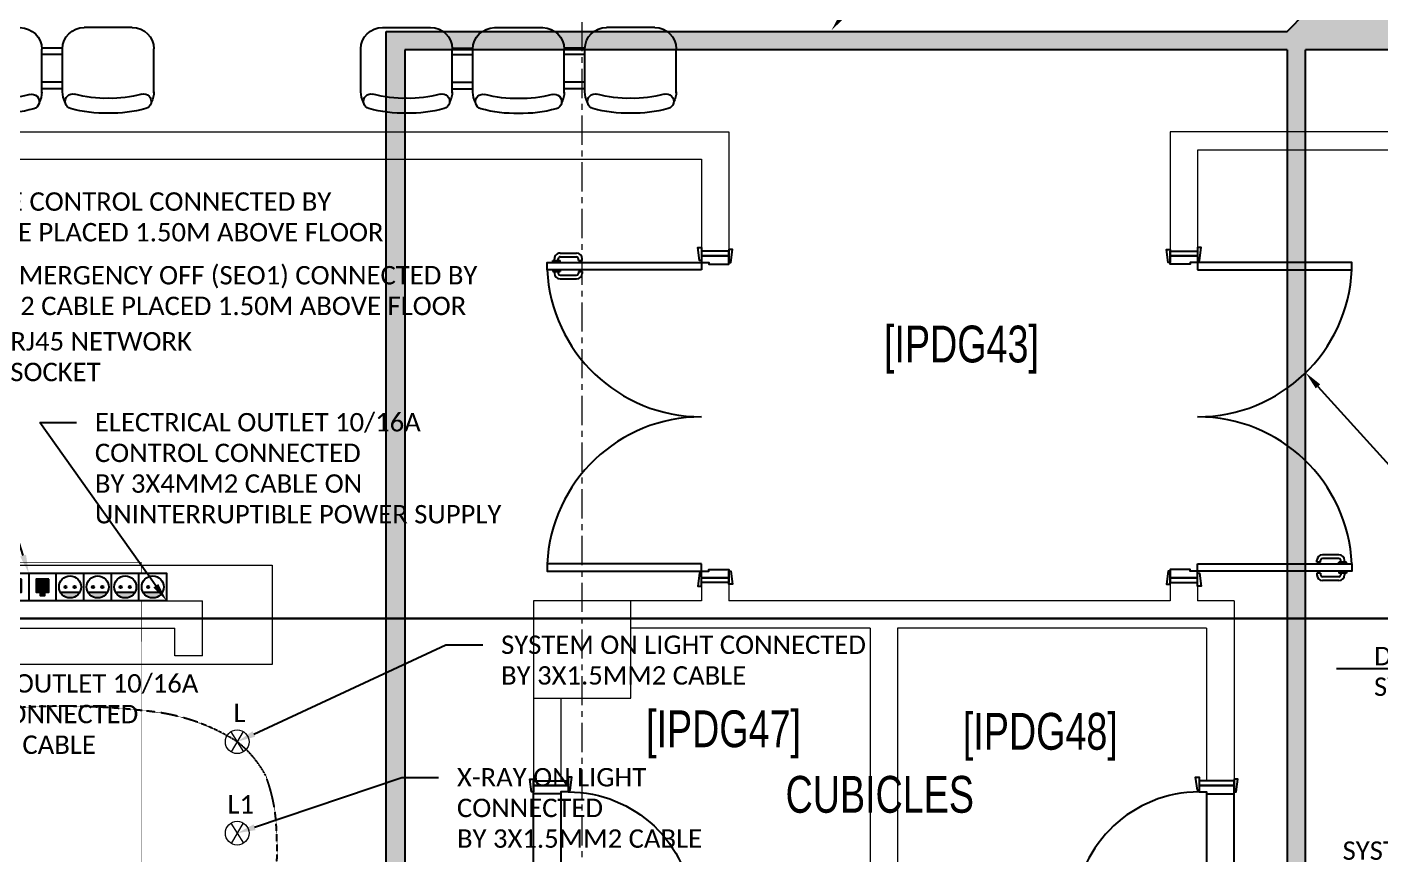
# Model space of a CAD drawing. Header units: millimetres. Extents: x 26027 to 581921, y 7230 to 233891.
# Drawn here: x 455631 to 462997, y 148428 to 152929 of the extents above; entities that cross this region are included whole.
import ezdxf
from ezdxf import colors
from ezdxf.entities.mleader import LeaderData, LeaderLine
from ezdxf.math import Vec2, Vec3

# ---------------------------------------------------------------- set-up
doc = ezdxf.new("R2010")
doc.units = ezdxf.units.MM
doc.header["$LTSCALE"] = 5
doc.set_wipeout_variables(frame=1)
doc.linetypes.add('CACHE', pattern=[0.375, 0.25, -0.125])
doc.linetypes.add('CENTER', pattern=[50.8, 31.75, -6.35, 6.35, -6.35])
for name, color, linetype, lineweight in [('72_EGR_BASE_TEXT', 7, 'Continuous', 5), ('E-LG', 245, 'Continuous', 30), ('Medical Equipment and Furniture', 163, 'Continuous', 0), ('Structure', 20, 'Continuous', 5), ('Walls', 32, 'Continuous', 5)]:
    doc.layers.add(name, color=color, linetype=linetype, lineweight=lineweight)
for name, color, linetype in [('axes', 9, 'Continuous'), ('GE-ARCHITECTURAL_ELEMENTS', 8, 'Continuous'), ('GE-ELEC_EQUIPMENT', 232, 'Continuous'), ('GE-EQUIPMENT_INSERTION', 140, 'Continuous'), ('GE-MM-SCATTER_LINES', 222, 'CACHE'), ('GE-SPECIFICATIONS', 7, 'Continuous')]:
    doc.layers.add(name, color=color, linetype=linetype)
for name, color, linetype, lineweight, true_color in [('E-POWR', 7, 'Continuous', 9, 0x4e7e3e), ('EXF', 7, 'Continuous', 0, 0x4e7e3e), ('Wooden Joinery', 7, 'Continuous', 5, 0xffdcd1)]:
    doc.layers.add(name, color=color, linetype=linetype, lineweight=lineweight, true_color=true_color)
doc.styles.get("Standard").update_dxf_attribs({"font": 'calibri.ttf'})
doc.styles.add('X3G_ENTITY_2587EA', font='swisscl.ttf', dxfattribs={"height": 200})
pattern_1 = [(0, (368880, 104830), (63.5, 63.5), [31.75, -95.25]), (90, (368895.875, 104814.125), (-63.5, 63.5), [31.75, -95.25])]

# ---------------------------------------------------------------- blocks, each defined once
blk = doc.blocks.new('3seater')
at = {"layer": 'GE-ARCHITECTURAL_ELEMENTS'}
for p, q in [((-958973.1, -382949.7, 0), (-958973.1, -383188.2, 0)), ((-958476.3, -382949.7, 0), (-958476.3, -383188.2, 0)), ((-958476.3, -382949.7, 0), (-958476.3, -383165.8, 0)), ((-958476.3, -382971.4, 0), (-958363.6, -382971.4, 0)), ((-958476.3, -383007.5, 0), (-958363.6, -383007.5, 0)), ((-958363.6, -382948.4, 0), (-958363.6, -383187, 0)), ((-957866.8, -382948.4, 0), (-957866.8, -383164.5, 0)), ((-957866.8, -382948.4, 0), (-957866.8, -383187, 0)), ((-957754.1, -382971.4, 0), (-957866.8, -382971.4, 0)), ((-957754.1, -383007.5, 0), (-957866.8, -383007.5, 0)), ((-957754.1, -382949.7, 0), (-957754.1, -383188.2, 0)), ((-957754.1, -382949.7, 0), (-957754.1, -383165.8, 0)), ((-957257.3, -382949.7, 0), (-957257.3, -383188.2, 0)), ((-958476.3, -383157.4, 0), (-958363.6, -383157.4, 0)), ((-957754.1, -383157.4, 0), (-957866.8, -383157.4, 0)), ((-958476.3, -383192.2, 0), (-958363.5, -383192.2, 0)), ((-957754.1, -383192.2, 0), (-957866.9, -383192.2, 0)), ((-958856, -383305.4, 0), (-958593.5, -383305.4, 0)), ((-958246.5, -383304.2, 0), (-957984, -383304.2, 0)), ((-957374.4, -383305.4, 0), (-957636.9, -383305.4, 0))]:
    blk.add_line(p, q, dxfattribs=at)
for centre, radius, start, end in [((-958918.6, -382903.3, 0), 40.5, 105.63896, 285.63897), ((-958744.2, -383526.3, 0), 687.4, 88.37526, 105.63897), ((-958705.2, -383526.3, 0), 687.4, 74.36103, 91.62474), ((-958530.8, -382903.3, 0), 40.5, 254.36103, 74.36104), ((-958309.1, -382902.1, 0), 40.5, 105.63896, 285.63897), ((-958134.7, -383525, 0), 687.4, 88.37526, 105.63897), ((-958095.7, -383525, 0), 687.4, 74.36103, 91.62474), ((-957921.3, -382902.1, 0), 40.5, 254.36103, 74.36104), ((-957699.6, -382903.3, 0), 40.5, 105.63896, 285.63897), ((-957525.2, -383526.3, 0), 687.4, 88.37526, 105.63897), ((-957486.2, -383526.3, 0), 687.4, 74.36103, 91.62474), ((-957311.8, -382903.3, 0), 40.5, 254.36103, 74.36104), ((-958856, -382954.9, 0), 117.2, 151.03012, 180), ((-958744.2, -383526.3, 0), 606.4, 88.15806, 105.63897), ((-958705.2, -383526.3, 0), 606.4, 74.36103, 91.84194), ((-958593.5, -382954.9, 0), 117.2, 0, 28.96988), ((-958246.5, -382953.6, 0), 117.2, 151.03012, 180), ((-958134.7, -383525, 0), 606.4, 88.15806, 105.63897), ((-958095.7, -383525, 0), 606.4, 74.36103, 91.84194), ((-957984, -382953.6, 0), 117.2, 0, 28.96988), ((-957636.9, -382954.9, 0), 117.2, 151.03012, 180), ((-957525.2, -383526.3, 0), 606.4, 88.15806, 105.63897), ((-957486.2, -383526.3, 0), 606.4, 74.36103, 91.84194), ((-957374.4, -382954.9, 0), 117.2, 0, 28.96988), ((-958856, -383188.2, 0), 117.2, 180, 270), ((-958593.5, -383188.2, 0), 117.2, 270, 0), ((-958246.5, -383187, 0), 117.2, 180, 270), ((-957984, -383187, 0), 117.2, 270, 0), ((-957636.9, -383188.2, 0), 117.2, 180, 270), ((-957374.4, -383188.2, 0), 117.2, 270, 0)]:
    blk.add_arc(centre, radius, start, end, dxfattribs=at)
blk = doc.blocks.new('A$C0C6031A3')
at = {"layer": 'GE-ARCHITECTURAL_ELEMENTS'}
for p, q in [((670, 1328.8), (670, 1288.8)), ((680, 1328.8), (670, 1328.8)), ((720, 1328.8), (730, 1328.8)), ((730, 1328.8), (730, 1288.8)), ((630, 1288.8), (630, 1198.8)), ((650, 1288.8), (650, 1198.8)), ((670, 1318.8), (660, 1318.8)), ((670, 1298.8), (660, 1298.8)), ((680, 1288.8), (670, 1288.8)), ((720, 1288.8), (730, 1288.8)), ((730, 1318.8), (740, 1318.8)), ((730, 1298.8), (740, 1298.8)), ((750, 1288.8), (750, 1198.8)), ((770, 1288.8), (770, 1198.8)), ((670, 1188.8), (660, 1188.8)), ((670, 1188.8), (670, 1168.8)), ((730, 1188.8), (740, 1188.8)), ((730, 1188.8), (730, 1168.8)), ((670, 1168.8), (660, 1168.8)), ((730, 1168.8), (740, 1168.8)), ((1350, 640), (690, 640)), ((690, 490), (1350, 490))]:
    blk.add_line(p, q, dxfattribs=at)
for points in [[(720, 680), (720, 1358.8), (680, 1358.8), (680, 680)], [(670, 680), (670, 690), (600, 700), (600, 680)], [(1370, 680), (1370, 690), (1440, 700), (1440, 680)], [(680, 490), (680, 480), (610, 470), (610, 490)], [(1360, 490), (1360, 480), (1430, 470), (1430, 490)]]:
    blk.add_lwpolyline(points, close=True, dxfattribs=at)
for points in [[(645, 680), (645, 490), (620, 490), (620, 680), (645, 680)], [(645, 680), (680, 680), (680, 640), (690, 640), (690, 490), (645, 490), (645, 680)], [(1395, 680), (1360, 680), (1360, 640), (1350, 640), (1350, 490), (1395, 490), (1395, 680)], [(1395, 680), (1395, 490), (1420, 490), (1420, 680), (1395, 680)]]:
    blk.add_lwpolyline(points, dxfattribs=at)
for centre, radius, start, end in [((680, 680), 680, 0, 86.62771), ((660, 1288.8), 30, 90, 180), ((660, 1288.8), 10, 90, 180), ((740, 1288.8), 30, 0, 90), ((740, 1288.8), 10, 0, 90), ((660, 1198.8), 30, 180, 270), ((660, 1198.8), 10, 180, 270), ((740, 1198.8), 10, 270, 0), ((740, 1198.8), 30, 270, 0)]:
    blk.add_arc(centre, radius, start, end, dxfattribs=at)
blk = doc.blocks.new('A$C009F45C9')
at = {"layer": 'GE-ARCHITECTURAL_ELEMENTS'}
for p, q in [((724, -1690), (724, -1680)), ((744, -1690), (724, -1690)), ((744, -1690), (744, -1680)), ((844, -1650), (754, -1650)), ((844, -1670), (754, -1670)), ((884, -1690), (844, -1690)), ((844, -1700), (844, -1690)), ((854, -1690), (854, -1680)), ((874, -1690), (874, -1680)), ((884, -1700), (884, -1690)), ((724, -1750), (724, -1760)), ((744, -1750), (724, -1750)), ((744, -1750), (744, -1760)), ((844, -1740), (844, -1750)), ((884, -1750), (844, -1750)), ((854, -1750), (854, -1760)), ((874, -1750), (874, -1760)), ((884, -1740), (884, -1750)), ((844, -1770), (754, -1770)), ((844, -1790), (754, -1790))]:
    blk.add_line(p, q, dxfattribs=at)
for points in [[(-75, -60), (-85, -60), (-95, 10), (-75, 10)], [(75, -50), (85, -50), (95, 20), (75, 20)], [(75, -100), (914, -100), (914, -60), (75, -60)], [(-75, -1740), (-85, -1740), (-95, -1810), (-75, -1810)], [(75, -1700), (914, -1700), (914, -1740), (75, -1740)], [(75, -1700), (914, -1700), (914, -1740), (75, -1740)], [(75, -1750), (85, -1750), (95, -1820), (75, -1820)]]:
    blk.add_lwpolyline(points, close=True, dxfattribs=at)
for points in [[(75, -25), (-75, -25), (-75, 0), (75, 0), (75, -25)], [(75, -25), (75, -60), (35, -60), (35, -70), (-75, -70), (-75, -25), (75, -25)], [(75, -1775), (75, -1740), (35, -1740), (35, -1730), (-75, -1730), (-75, -1775), (75, -1775)], [(75, -1775), (-75, -1775), (-75, -1800), (75, -1800), (75, -1775)]]:
    blk.add_lwpolyline(points, dxfattribs=at)
for centre, radius, start, end in [((75, -60), 840, 270, 357.2706), ((75, -1740), 840, 2.7294, 90), ((754, -1680), 30, 90, 180), ((754, -1680), 10, 90, 180), ((844, -1680), 30, 0, 90), ((844, -1680), 10, 0, 90), ((754, -1760), 30, 180, 270), ((754, -1760), 10, 180, 270), ((844, -1760), 10, 270, 0), ((844, -1760), 30, 270, 0)]:
    blk.add_arc(centre, radius, start, end, dxfattribs=at)
blk = doc.blocks.new('GE-EUR02460')
at = {"layer": 'GE-MM-SCATTER_LINES'}
blk.add_lwpolyline([(-1940.1, -3915, -0.052925), (-2769.7, -3750, -0.10881), (-3173.6, -3515.9, -0.104284), (-3294.3, -3308.8, -0.08099), (-3302.9, -3019.9, -0.080983), (-3120.1, -2375.1, -0.056435), (-2657.8, -1614.2, -0.03216), (-1967.8, -837.7, -0.045456), (-931.8, 0, -0.017391), (-1419.6, 803.5, -0.062199), (-1906.1, 1991.6, -0.077787), (-1968.8, 2530.9, -0.097279), (-1877, 2809.7, -0.066731), (-1477.7, 3276.4, -0.05671), (-876.5, 3692.3, -0.056657), (-300.6, 3915.3, -0.064166)], format="xyb", dxfattribs=at)
blk = doc.blocks.new('GE-RJ45_1_50')
blk.add_wipeout([(0, 150), (150, 150), (150, 0), (0, 0)]).dxf.layer = 'GE-ELEC_EQUIPMENT'
at = {"layer": 'GE-ELEC_EQUIPMENT'}
h = blk.add_hatch(color=256, dxfattribs=at)
h.dxf.hatch_style = 1
h.paths.add_polyline_path([(110, 102.7), (85, 102.7), (85, 122.7), (65, 122.7), (65, 102.7), (40, 102.7), (40, 32.7), (110, 32.7)])
for points in [[(150, 0), (0, 0), (0, 150), (150, 150), (150, 0)], [(40, 32.7), (110, 32.7), (110, 102.7), (85, 102.7)], [(65, 102.7), (40, 102.7), (40, 32.7)], [(65, 102.7), (65, 122.7), (85, 122.7), (85, 102.7)]]:
    blk.add_lwpolyline(points, dxfattribs=at)
blk = doc.blocks.new('GE-PLUG_RESCUE_CURRENT_1_50')
blk.add_wipeout([(0, 150), (150, 150), (150, 0), (0, 0)]).dxf.layer = 'GE-ELEC_EQUIPMENT'
at = {"layer": 'GE-ELEC_EQUIPMENT'}
h = blk.add_hatch(color=256, dxfattribs=at)
h.dxf.hatch_style = 1
h.paths.add_polyline_path([(56, 75, 1), (44, 75, 1)])
h.paths.add_polyline_path([(106, 75, 1), (94, 75, 1)])
h = blk.add_hatch(color=256, dxfattribs=at)
h.dxf.hatch_style = 1
h.paths.add_polyline_path([(127, 45), (23, 45, 0.57735)])
blk.add_line((127, 45), (23, 45), dxfattribs=at)
blk.add_lwpolyline([(150, 0), (0, 0), (0, 150), (150, 150), (150, 0)], dxfattribs=at)
for centre, radius in [((75, 75), 60), ((50, 75), 6), ((100, 75), 6)]:
    blk.add_circle(centre, radius, dxfattribs=at)
blk = doc.blocks.new('System ON Light')
at = {"layer": 'EXF', "color": 41, "true_color": 0xf4ee51}
for p, q in [((-35, 54.1), (35, -54.1)), ((32.5, 55.7), (-32.5, -55.7))]:
    blk.add_line(p, q, dxfattribs=at)
blk.add_circle((0, 0), 64.4, dxfattribs=at)
at = {"layer": 'GE-SPECIFICATIONS', "insert": (-20.2, 206.6, -2.4), "char_height": 100, "attachment_point": 1}
blk.add_mtext_dynamic_manual_height_columns('L', width=234.027, gutter_width=500, heights=[0], dxfattribs=at)
blk = doc.blocks.new('X-Ray ON Light')
at = {"layer": 'EXF', "color": 41, "true_color": 0xf4ee51}
for p, q in [((-35, 54.1), (35, -54.1)), ((32.5, 55.7), (-32.5, -55.7))]:
    blk.add_line(p, q, dxfattribs=at)
blk.add_circle((0, 0), 64.4, dxfattribs=at)
at = {"layer": 'GE-SPECIFICATIONS', "insert": (-52.7, 206.6, -2.4), "char_height": 100, "attachment_point": 1}
blk.add_mtext_dynamic_manual_height_columns('L1', width=234.027, gutter_width=500, heights=[0], dxfattribs=at)

msp = doc.modelspace()

# ---------------------------------------------------------------- hatches: boundary and pattern name
h = msp.add_hatch()
h.set_pattern_fill('CROSS', color=85, scale=10)
h.set_pattern_definition(pattern_1)
h.paths.add_polyline_path([(462487.4, 152806.1), (462487.4, 143877.1), (459704.7, 143877.1), (459704.7, 143777.1), (462587.4, 143777.1), (462587.4, 152806.1)])
at = {"layer": 'EXF'}
h = msp.add_hatch(dxfattribs=at)
h.set_pattern_fill('CROSS', color=256, scale=10)
edge = h.paths.add_edge_path()
edge.add_line((464555.9, 152806.1), (469284.4, 152806.1))
edge.add_line((469284.4, 152806.1), (471903.7, 152806.1))
edge.add_line((471903.7, 152806.1), (471903.7, 142653.2))
edge.add_line((471903.7, 142653.2), (478231.4, 142645.9))
edge.add_line((478231.4, 142645.9), (478231.4, 142845.2))
edge.add_line((478231.4, 142845.2), (472503.7, 142845.2))
edge.add_line((472503.7, 142845.2), (472503.7, 157840))
edge.add_line((472503.7, 157840), (472504, 159009.2))
edge.add_line((472504, 159009.2), (479768.6, 159009.2))
edge.add_line((479768.6, 159009.2), (479768.6, 159109.2))
edge.add_line((479768.6, 159109.2), (472503.7, 159109.2))
edge.add_line((472503.7, 159109.2), (472503.7, 169315.6))
edge.add_line((472503.7, 169315.6), (478921.1, 169315.6))
edge.add_line((478921.1, 169315.6), (484286.4, 169315.6))
edge.add_line((484286.4, 169315.6), (484286.4, 166351.2))
edge.add_line((484286.4, 166351.2), (484486.4, 166351.2))
edge.add_line((484486.4, 166351.2), (484486.4, 169515.6))
edge.add_line((484486.4, 169515.6), (479083.8, 169515.6))
edge.add_line((479083.8, 169515.6), (479083.8, 190946.9))
edge.add_line((479083.8, 190946.9), (479083.8, 191341.6))
edge.add_line((479083.8, 191341.6), (478883.8, 191341.6))
edge.add_line((478883.8, 191341.6), (478883.8, 195124.3))
edge.add_line((478883.8, 195124.3), (477262.4, 195124.3))
edge.add_line((477262.4, 195124.3), (477262.4, 205421.2))
edge.add_line((477262.4, 205421.2), (474368, 205421.2))
edge.add_line((474368, 205421.2), (469356.9, 205421.2))
edge.add_line((469356.9, 205421.2), (469256.9, 205421.2))
edge.add_line((469256.9, 205421.2), (469256.9, 204391.3))
edge.add_line((469256.9, 204391.3), (469856.9, 204391.3))
edge.add_line((469856.9, 204391.3), (469856.9, 204821.2))
edge.add_line((469856.9, 204821.2), (471179.3, 204821.2))
edge.add_line((471179.3, 204821.2), (471179.3, 204391.3))
edge.add_line((471179.3, 204391.3), (471779.3, 204391.3))
edge.add_line((471779.3, 204391.3), (471779.3, 204821.2))
edge.add_line((471779.3, 204821.2), (476662.4, 204821.2))
edge.add_line((476662.4, 204821.2), (476662.4, 194457.6))
edge.add_line((476662.4, 194457.6), (478283.8, 194457.6))
edge.add_line((478283.8, 194457.6), (478283.8, 169915.6))
edge.add_line((478283.8, 169915.6), (471903.7, 169915.6))
edge.add_line((471903.7, 169915.6), (471903.7, 159212))
edge.add_line((471903.7, 159212), (470513.7, 159212))
edge.add_line((470513.7, 159212), (470513.7, 159112))
edge.add_line((470513.7, 159112), (471903.7, 159112))
edge.add_line((471903.7, 159112), (471903.7, 153006.1))
edge.add_line((471903.7, 153006.1), (462587.4, 153006.1))

# ---------------------------------------------------------------- linework, layer by layer
at = {"color": 85}
for p, q in [((462487.4, 152906.1, 2.4), (462587.4, 153006.1, 2.4)), ((457585.6, 152906.1, 2.4), (462487.4, 152906.1, 2.4)), ((462487.4, 152806.1, 2.4), (457685.6, 152806.1, 2.4)), ((464555.9, 152806.1, 2.4), (462587.4, 152806.1, 2.4))]:
    msp.add_line(p, q, dxfattribs=at)
msp.add_polyline3d([(462487.4, 152806.1, 2.4), (462487.4, 143877.1, 0), (459704.7, 143877.1, 0), (459704.7, 143777.1, 0), (462587.4, 143777.1, 0), (462587.4, 152806.1, 2.4)], dxfattribs=at)
at = {"layer": 'axes', "linetype": 'CENTER', "lineweight": 0}
msp.add_line((458650.8, 120285.6, 2.4), (458650.8, 160790.3, 2.4), dxfattribs=at)
at = {"layer": 'E-LG', "color": 1, "elevation": 2.4}
msp.add_lwpolyline([(453036.6, 149832.4), (453070, 149708.3), (454860, 149708.3), (454960.6, 149832.4), (455080, 149713), (466859.9, 149713), (467317.2, 150210.2), (467373.4, 150143.8), (467674.3, 150143.8), (468105.7, 150485.4), (468790.5, 150151.2), (469946.9, 150151.2), (469985, 150210.3), (470027, 150152.7), (471049.4, 150152.7), (471124.9, 150485.7)], dxfattribs=at)
at = {"layer": 'Medical Equipment and Furniture', "color": 1, "elevation": 0}
msp.add_lwpolyline([(451385.1, 150003.9), (456965, 150003.9), (456965, 149464), (451385.1, 149464)], close=True, dxfattribs=at)
at = {"layer": 'Structure', "elevation": 2.4}
msp.add_lwpolyline([(458385.8, 149280.3), (458915.8, 149280.3), (458915.8, 149810.3), (458385.8, 149810.3)], close=True, dxfattribs=at)
at = {"layer": 'Walls'}
for p, q in [((451413.1, 152360.3, 2.4), (459449.8, 152360.3, 2.4)), ((459449.8, 152360.3, 2.4), (459449.8, 151710.1, 2.4)), ((451413.1, 152210.3, 2.4), (459299.8, 152210.3, 2.4)), ((459299.8, 152210.3, 2.4), (459299.8, 151710.1, 2.4)), ((459449.8, 151710.1, 2.4), (459299.8, 151710.1, 2.4)), ((461999.8, 151710.1, 2.4), (461849.8, 151710.1, 2.4)), ((459449.8, 149910.1, 2.4), (459299.8, 149910.1, 2.4)), ((461999.8, 149910.1, 2.4), (461849.8, 149910.1, 2.4)), ((454817, 149810.3, 2.4), (456585.8, 149810.3, 2.4)), ((456585.8, 149510.3, 2.4), (456585.8, 149810.3, 2.4)), ((459299.8, 149810.2, 2.4), (458915.8, 149810.3, 2.4)), ((461849.8, 149810.1, 2.4), (459449.8, 149810.2, 2.4)), ((462198.5, 149810.1, 2.4), (461999.8, 149810.1, 2.4)), ((454817, 149660.3, 2.4), (456435.8, 149660.3, 2.4)), ((456435.8, 149510.3, 2.4), (456435.8, 149660.3, 2.4)), ((460217.2, 149660.1, 2.4), (458914, 149660.1, 2.4)), ((462048.5, 149660.1, 2.4), (460367.2, 149660.1, 2.4)), ((456585.8, 149510.3, 2.4), (456435.8, 149510.3, 2.4)), ((458535.8, 148830.5, 2.4), (458385.8, 148830.5, 2.4)), ((462198.5, 148830.5, 2.4), (462048.5, 148830.5, 2.4))]:
    msp.add_line(p, q, dxfattribs=at)
at = {"layer": 'Walls', "elevation": 2.4}
for points in [[(466523.8, 152360.3), (461849.8, 152360.3), (461849.8, 151710.1)], [(466523.8, 152260.3), (461999.8, 152260.3), (461999.8, 151710.1)], [(459299.8, 149910.1), (459299.8, 149810.2)], [(459449.8, 149910.1), (459449.8, 149810.2)], [(461849.8, 149910.1), (461849.8, 149810.1)], [(461999.8, 149910.1), (461999.8, 149810.1)], [(462198.5, 149810.1), (462198.5, 148830.5)], [(460217.2, 149660.1), (460217.2, 147930.5)], [(460367.2, 149660.1), (460367.2, 147930.5)], [(462048.5, 149660.1), (462048.5, 148830.5)], [(458385.8, 149280.3), (458385.8, 148830.5)], [(458535.8, 149280.3), (458535.8, 148830.5)]]:
    msp.add_lwpolyline(points, dxfattribs=at)

# ---------------------------------------------------------------- block references
at = {"layer": 'Medical Equipment and Furniture', "xscale": -1, "rotation": 180}
for p in [(1413578.1, -230378, 2.4), (1416420.3, -230378, 2.4)]:
    msp.add_blockref('3seater', p, dxfattribs=at)
at = {"layer": 'Wooden Joinery'}
for name, p, rotation in [('A$C009F45C9', (459374.8, 149910.1, 2.4), 180), ('A$C0C6031A3', (462688.5, 147410.5, 2.4), 90.00000000000001)]:
    msp.add_blockref(name, p, dxfattribs=dict(at, rotation=rotation))
msp.add_blockref('A$C009F45C9', (461924.8, 151710.1, 2.4), dxfattribs=at)
at = {"layer": 'Wooden Joinery', "xscale": -1, "rotation": 270}
msp.add_blockref('A$C0C6031A3', (457895.8, 147410.5, 2.4), dxfattribs=at)

# ---------------------------------------------------------------- texts
at = {"layer": '72_EGR_BASE_TEXT', "char_height": 200, "attachment_point": 2, "style": 'X3G_ENTITY_2587EA'}
for s, insert in [('[IPDG43]', (460714.8, 151306, 2.4)), ('[IPDG47]', (459420.2, 149213.7, 2.4)), ('[IPDG48]', (461143.9, 149200.1, 2.4)), ('CUBICLES', (460270.3, 148857.4, 2.4))]:
    msp.add_mtext(s, dxfattribs=dict(at, insert=insert))

# ---------------------------------------------------------------- leaders
at = {"layer": 'E-POWR'}
ml = msp.add_multileader_mtext('Standard', dxfattribs=at)
ml.set_content('POWER CABLE TRAY\\P100x50mm', color=256)
ml.set_leader_properties()
ml.build(insert=Vec2(0, 0))
ml.multileader.update_dxf_attribs({"text_right_attachment_type": 6, "dogleg_length": 200, "arrow_head_size": 100})
ctx = ml.context
ctx.base_point, ctx.char_height, ctx.arrow_head_size, ctx.landing_gap_size, ctx.plane_origin = Vec3(460634.5, 153478.3), 100, 100, 100, Vec3(464995, 153464.4)
ctx.right_attachment = 6
notes = []
notes.append((ctx, [(0, (1, 1, 0), (460434.5, 153478.3), (1, 0), 200, [(0, [(460008.2, 152912.6)], 0, [])])]))
ctx.mtext.insert, ctx.mtext.width, ctx.mtext.defined_height, ctx.mtext.flow_direction = Vec3(460734.5, 153529.1), 1499.548, 374, 5
ml = msp.add_multileader_mtext('Standard', dxfattribs=at)
ml.set_content('SYSTEM REMOTE CONTROL CONNECTED BY 7X1.5MM2 CABLE PLACED 1.50M ABOVE FLOOR', color=256)
ml.set_leader_properties()
ml.build(insert=Vec2(0, 0))
ml.multileader.update_dxf_attribs({"text_right_attachment_type": 6, "dogleg_length": 200, "arrow_head_size": 100})
ctx = ml.context
ctx.base_point, ctx.char_height, ctx.arrow_head_size, ctx.landing_gap_size, ctx.plane_origin = Vec3(454420, 151980, 2.4), 100, 100, 100, Vec3(460979.2, 149103.3, 2.4)
ctx.right_attachment = 6
notes.append((ctx, [(0, (1, 1, 0), (454220, 151980, 2.4), (1, 0), 200, [(0, [(455350, 150057.5, 2.4)], 0, [])])]))
ctx.mtext.insert, ctx.mtext.width, ctx.mtext.flow_direction = Vec3(454520, 152030.7, 2.4), 3370.454, 5
ml = msp.add_multileader_mtext('Standard', dxfattribs=at)
ml.set_content('SYSTEM EMERGENCY OFF (SEO1) CONNECTED BY 3X1.5MM2 CABLE PLACED 1.50M ABOVE FLOOR', color=256)
ml.set_leader_properties()
ml.build(insert=Vec2(0, 0))
ml.multileader.update_dxf_attribs({"text_right_attachment_type": 6, "dogleg_length": 200, "arrow_head_size": 100})
ctx = ml.context
ctx.base_point, ctx.char_height, ctx.arrow_head_size, ctx.landing_gap_size, ctx.plane_origin = Vec3(454870, 151579.3, 2.4), 100, 100, 100, Vec3(461155.8, 149212.5, 2.4)
ctx.right_attachment = 6
notes.append((ctx, [(0, (1, 1, 0), (454670, 151579.3, 2.4), (1, 0), 200, [(0, [(455425, 150200.7, 2.4)], 0, [])])]))
ctx.mtext.insert, ctx.mtext.width, ctx.mtext.flow_direction = Vec3(454970, 151630, 2.4), 3370.454, 5
ml = msp.add_multileader_mtext('Standard', dxfattribs=at)
ml.set_content('POWER CABLE TRAY\\P100x50mm', color=256)
ml.set_leader_properties()
ml.build(insert=Vec2(0, 0))
ml.multileader.update_dxf_attribs({"text_right_attachment_type": 6, "dogleg_length": 200, "arrow_head_size": 100})
ctx = ml.context
ctx.base_point, ctx.char_height, ctx.arrow_head_size, ctx.landing_gap_size, ctx.plane_origin = Vec3(463481.7, 150281.7, 2.4), 100, 100, 100, Vec3(467574.2, 150539.8, 2.4)
ctx.right_attachment = 6
notes.append((ctx, [(0, (1, 1, 0), (463281.7, 150281.7, 2.4), (1, 0), 200, [(0, [(462587.4, 151049.8, 2.4)], 0, [])])]))
ctx.mtext.insert, ctx.mtext.width, ctx.mtext.flow_direction = Vec3(463581.7, 150332.5, 2.4), 1381.659, 5
ml = msp.add_multileader_mtext('Standard', dxfattribs=at)
ml.set_content('DOOR INTERLOCK SWITCH', color=256)
ml.set_leader_properties()
ml.build(insert=Vec2(0, 0))
ml.multileader.update_dxf_attribs({"text_right_attachment_type": 6, "dogleg_length": 200, "arrow_head_size": 100})
ctx = ml.context
ctx.base_point, ctx.char_height, ctx.arrow_head_size, ctx.landing_gap_size, ctx.plane_origin = Vec3(462859.3, 149508.6, 2.4), 100, 100, 100, Vec3(472072.2, 147996.5, 2.4)
ctx.right_attachment = 6
notes.append((ctx, [(1, (1, 1, 0), (464386.1, 149439.3, 2.4), (-1, 0), 200, [(0, [(466092.3, 149021.7, 2.4)], 0, [])])]))
ctx.mtext.insert, ctx.mtext.width, ctx.mtext.defined_height, ctx.mtext.flow_direction = Vec3(462959.3, 149559.3, 2.4), 1317.857, 405.7, 5
ml = msp.add_multileader_mtext('Standard', dxfattribs=at)
ml.set_content('SYSTEM EMERGENCY OFF (SEO2) CONNECTED BY 3X1.5MM2 CABLE PLACED 1.50M ABOVE FLOOR', color=256)
ml.set_leader_properties()
ml.build(insert=Vec2(0, 0))
ml.multileader.update_dxf_attribs({"text_right_attachment_type": 6, "dogleg_length": 200, "arrow_head_size": 100})
ctx = ml.context
ctx.base_point, ctx.char_height, ctx.arrow_head_size, ctx.landing_gap_size, ctx.plane_origin = Vec3(462688.4, 148450.6, 2.4), 100, 100, 100, Vec3(472080.5, 146195.8, 2.4)
ctx.right_attachment = 6
notes.append((ctx, [(1, (1, 1, 0), (464755.5, 148381.3, 2.4), (-1, 0), 200, [(0, [(466312.8, 147221, 2.4)], 0, [])])]))
ctx.mtext.insert, ctx.mtext.width, ctx.mtext.defined_height, ctx.mtext.flow_direction = Vec3(462788.4, 148501.3, 2.4), 1946.268, 405.7, 5
for ctx, leaders in notes:
    for number, flags, end, landing, length, lines in leaders:
        leader = LeaderData()
        leader.index, (leader.has_last_leader_line, leader.has_dogleg_vector, leader.attachment_direction) = number, flags
        leader.last_leader_point, leader.dogleg_vector, leader.dogleg_length = Vec3(end), Vec3(landing), length
        for number, points, colour, breaks in lines:
            line = LeaderLine()
            line.index, line.vertices, line.color, line.breaks = number, Vec3.list(points), colors.encode_raw_color(colour), breaks
            leader.lines.append(line)
        ctx.leaders.append(leader)

# ---------------------------------------------------------------- next in the draw order: block references
at = {"layer": 'GE-EQUIPMENT_INSERTION', "rotation": 189.9999999999999}
msp.add_blockref('GE-EUR02460', (454259.3, 145029.8), dxfattribs=at)

# ---------------------------------------------------------------- next in the draw order: hatches: boundary and pattern name
h = msp.add_hatch()
h.set_pattern_fill('CROSS', color=85, scale=10)
h.set_pattern_definition(pattern_1)
edge = h.paths.add_edge_path()
edge.add_line((457685.6, 145694.3), (457685.6, 152806.1))
edge.add_line((457685.6, 152806.1), (462487.4, 152806.1))
edge.add_line((462487.4, 152806.1), (462487.4, 145900.9))
edge.add_line((462487.4, 145900.9), (462587.4, 145901.1))
edge.add_line((462587.4, 145901.1), (462587.4, 152806.1))
edge.add_line((462587.4, 152806.1), (464555.9, 152806.1))
edge.add_line((464555.9, 152806.1), (469284.4, 152806.1))
edge.add_line((469284.4, 152806.1), (471903.7, 152806.1))
edge.add_line((471903.7, 152806.1), (471903.7, 142653.2))
edge.add_line((471903.7, 142653.2), (478231.4, 142645.9))
edge.add_line((478231.4, 142645.9), (478231.4, 142845.2))
edge.add_line((478231.4, 142845.2), (472503.7, 142845.2))
edge.add_line((472503.7, 142845.2), (472503.7, 157840))
edge.add_line((472503.7, 157840), (472504, 159009.2))
edge.add_line((472504, 159009.2), (479768.6, 159009.2))
edge.add_line((479768.6, 159009.2), (479768.6, 159109.2))
edge.add_line((479768.6, 159109.2), (472503.7, 159109.2))
edge.add_line((472503.7, 159109.2), (472503.7, 169315.6))
edge.add_line((472503.7, 169315.6), (478921.1, 169315.6))
edge.add_line((478921.1, 169315.6), (484286.4, 169315.6))
edge.add_line((484286.4, 169315.6), (484286.4, 166351.2))
edge.add_line((484286.4, 166351.2), (484486.4, 166351.2))
edge.add_line((484486.4, 166351.2), (484486.4, 169515.6))
edge.add_line((484486.4, 169515.6), (479083.8, 169515.6))
edge.add_line((479083.8, 169515.6), (479083.8, 190946.9))
edge.add_line((479083.8, 190946.9), (479083.8, 191341.6))
edge.add_line((479083.8, 191341.6), (478883.8, 191341.6))
edge.add_line((478883.8, 191341.6), (478883.8, 195124.3))
edge.add_line((478883.8, 195124.3), (477262.4, 195124.3))
edge.add_line((477262.4, 195124.3), (477262.4, 205421.2))
edge.add_line((477262.4, 205421.2), (474368, 205421.2))
edge.add_line((474368, 205421.2), (469356.9, 205421.2))
edge.add_line((469356.9, 205421.2), (469256.9, 205421.2))
edge.add_line((469256.9, 205421.2), (469256.9, 204391.3))
edge.add_line((469256.9, 204391.3), (469856.9, 204391.3))
edge.add_line((469856.9, 204391.3), (469856.9, 204821.2))
edge.add_line((469856.9, 204821.2), (471179.3, 204821.2))
edge.add_line((471179.3, 204821.2), (471179.3, 204391.3))
edge.add_line((471179.3, 204391.3), (471779.3, 204391.3))
edge.add_line((471779.3, 204391.3), (471779.3, 204821.2))
edge.add_line((471779.3, 204821.2), (476662.4, 204821.2))
edge.add_line((476662.4, 204821.2), (476662.4, 194457.6))
edge.add_line((476662.4, 194457.6), (478283.8, 194457.6))
edge.add_line((478283.8, 194457.6), (478283.8, 169915.6))
edge.add_line((478283.8, 169915.6), (471903.7, 169915.6))
edge.add_line((471903.7, 169915.6), (471903.7, 159212))
edge.add_line((471903.7, 159212), (470513.7, 159212))
edge.add_line((470513.7, 159212), (470513.7, 159112))
edge.add_line((470513.7, 159112), (471903.7, 159112))
edge.add_line((471903.7, 159112), (471903.7, 153006.1))
edge.add_line((471903.7, 153006.1), (462587.4, 153006.1))
edge.add_line((462587.4, 153006.1), (462487.4, 152906.1))
edge.add_line((462487.4, 152906.1), (457585.6, 152906.1))
edge.add_line((457585.6, 152906.1), (457585.6, 145694.3))
h = msp.add_hatch()
h.set_pattern_fill('CROSS', color=85, scale=10)
h.set_pattern_definition(pattern_1)
h.paths.add_polyline_path([(457585.6, 145694.3), (457585.6, 152906.1), (462487.4, 152906.1), (462587.4, 153006.1), (471903.7, 153006.1), (471903.7, 159112), (470513.7, 159112), (470513.7, 159212), (471903.7, 159212), (471903.7, 169915.6), (478283.8, 169915.6), (478283.8, 194457.6), (476662.4, 194457.6), (476662.4, 204821.2), (471779.3, 204821.2), (471779.3, 204391.3), (471179.3, 204391.3), (471179.3, 204821.2), (469856.9, 204821.2), (469856.9, 204391.3), (469256.9, 204391.3), (469256.9, 205421.2), (469356.9, 205421.2), (474368, 205421.2), (477262.4, 205421.2), (477262.4, 195124.3), (478883.8, 195124.3), (478883.8, 191341.6), (479083.8, 191341.6), (479083.8, 190946.9), (479083.8, 169515.6), (484486.4, 169515.6), (484486.4, 166351.2), (484286.4, 166351.2), (484286.4, 169315.6), (478921.1, 169315.6), (472503.7, 169315.6), (472503.7, 159109.2), (479768.6, 159109.2), (479768.6, 159009.2), (472504, 159009.2), (472503.7, 157840), (472503.7, 142845.2), (478231.4, 142845.2), (478231.4, 142645.9), (471903.7, 142653.2), (471903.7, 152806.1), (469284.4, 152806.1), (464555.9, 152806.1), (462587.4, 152806.1), (462587.4, 145901.1), (462487.4, 145900.9), (462487.4, 152806.1), (457685.6, 152806.1), (457685.6, 145694.3)])

# ---------------------------------------------------------------- next in the draw order: linework, layer by layer
at = {"color": 85}
for p, q in [((457585.6, 145694.3, 2.4), (457585.6, 152906.1, 2.4)), ((457685.6, 152806.1, 2.4), (457685.6, 145694.3, 2.4))]:
    msp.add_line(p, q, dxfattribs=at)
at = {"layer": 'E-POWR', "const_width": 3}
msp.add_lwpolyline([(452677.3, 150019.3), (455195.6, 150019.3), (456252.2, 150019.3), (456251.8, 147761), (456252.2, 142512), (462092.6, 142512), (462092.6, 142626.8), (462463.7, 142627)], dxfattribs=at)

# ---------------------------------------------------------------- next in the draw order: block references
at = {"layer": 'EXF', "color": 41, "true_color": 0xf4ee51}
for name, p in [('System ON Light', (456774.2, 149043.4)), ('X-Ray ON Light', (456774.2, 148546.3))]:
    msp.add_blockref(name, p, dxfattribs=at)

# ---------------------------------------------------------------- next in the draw order: leaders
at = {"layer": 'E-POWR'}
ml = msp.add_multileader_mtext('Standard', dxfattribs=at)
ml.set_content('SYSTEM ON LIGHT CONNECTED \\PBY 3X1.5MM2 CABLE', color=256)
ml.set_leader_properties()
ml.build(insert=Vec2(0, 0))
ml.multileader.update_dxf_attribs({"text_right_attachment_type": 6, "dogleg_length": 200, "arrow_head_size": 100})
ctx = ml.context
ctx.base_point, ctx.char_height, ctx.arrow_head_size, ctx.landing_gap_size, ctx.plane_origin = Vec3(458110, 149570), 100, 100, 100, Vec3(463380.6, 148319.7)
ctx.right_attachment = 6
notes = []
notes.append((ctx, [(0, (1, 1, 0), (457910, 149570), (1, 0), 200, [(0, [(456774.2, 149043.4)], 0, [])])]))
ctx.mtext.insert, ctx.mtext.width, ctx.mtext.flow_direction = Vec3(458210, 149620.7), 3370.454, 5
ml = msp.add_multileader_mtext('Standard', dxfattribs=at)
ml.set_content('X-RAY ON LIGHT CONNECTED \\PBY 3X1.5MM2 CABLE', color=256)
ml.set_leader_properties()
ml.build(insert=Vec2(0, 0))
ml.multileader.update_dxf_attribs({"text_right_attachment_type": 6, "dogleg_length": 200, "arrow_head_size": 100})
ctx = ml.context
ctx.base_point, ctx.char_height, ctx.arrow_head_size, ctx.landing_gap_size, ctx.plane_origin = Vec3(457870, 148849.6), 100, 100, 100, Vec3(463179.8, 147682.4)
ctx.right_attachment = 6
notes.append((ctx, [(0, (1, 1, 0), (457670, 148849.6), (1, 0), 200, [(0, [(456774.2, 148546.3)], 0, [])])]))
ctx.mtext.insert, ctx.mtext.width, ctx.mtext.defined_height, ctx.mtext.flow_direction = Vec3(457970, 148900.3), 1651.45, 280.4, 5
for ctx, leaders in notes:
    for number, flags, end, landing, length, lines in leaders:
        leader = LeaderData()
        leader.index, (leader.has_last_leader_line, leader.has_dogleg_vector, leader.attachment_direction) = number, flags
        leader.last_leader_point, leader.dogleg_vector, leader.dogleg_length = Vec3(end), Vec3(landing), length
        for number, points, colour, breaks in lines:
            line = LeaderLine()
            line.index, line.vertices, line.color, line.breaks = number, Vec3.list(points), colors.encode_raw_color(colour), breaks
            leader.lines.append(line)
        ctx.leaders.append(leader)

# ---------------------------------------------------------------- next in the draw order: block references
at = {"layer": 'GE-ELEC_EQUIPMENT', "rotation": 180}
msp.add_blockref('GE-RJ45_1_50', (455790, 149960.3, -2.4), dxfattribs=at)

# ---------------------------------------------------------------- next in the draw order: block references
at = {"layer": 'GE-ELEC_EQUIPMENT'}
msp.add_blockref('GE-PLUG_RESCUE_CURRENT_1_50', (455790, 149810.3, -2.4), dxfattribs=at)

# ---------------------------------------------------------------- next in the draw order: block references
msp.add_blockref('GE-PLUG_RESCUE_CURRENT_1_50', (455940, 149810.3, -2.4), dxfattribs=at)

# ---------------------------------------------------------------- next in the draw order: block references
msp.add_blockref('GE-PLUG_RESCUE_CURRENT_1_50', (456090, 149810.3, -2.4), dxfattribs=at)

# ---------------------------------------------------------------- next in the draw order: block references
msp.add_blockref('GE-PLUG_RESCUE_CURRENT_1_50', (456240, 149810.3, -2.4), dxfattribs=at)

# ---------------------------------------------------------------- next in the draw order: leaders
at = {"layer": 'E-POWR'}
ml = msp.add_multileader_mtext('Standard', dxfattribs=at)
ml.set_content('RJ45 NETWORK\\PSOCKET', color=256)
ml.set_leader_properties()
ml.build(insert=Vec2(0, 0))
ml.multileader.update_dxf_attribs({"text_right_attachment_type": 6, "dogleg_length": 200, "arrow_head_size": 100})
ctx = ml.context
ctx.base_point, ctx.char_height, ctx.arrow_head_size, ctx.landing_gap_size, ctx.plane_origin = Vec3(455440, 151220, -2.4), 100, 100, 100, Vec3(461269.2, 148856.1, -2.4)
ctx.right_attachment = 6
notes = []
notes.append((ctx, [(0, (1, 1, 0), (455240, 151220, -2.4), (1, 0), 200, [(0, [(455640, 149960.3, -2.4)], 0, [])])]))
ctx.mtext.insert, ctx.mtext.width, ctx.mtext.defined_height, ctx.mtext.flow_direction = Vec3(455540, 151270.7, -2.4), 4695.582, 338, 5
ml = msp.add_multileader_mtext('Standard', dxfattribs=at)
ml.set_content('ELECTRICAL OUTLET 10/16A\\PCONTROL CONNECTED \\PBY 3X4MM2 CABLE ON\\PUNINTERRUPTIBLE POWER SUPPLY', color=256)
ml.set_leader_properties()
ml.build(insert=Vec2(0, 0))
ml.multileader.update_dxf_attribs({"text_right_attachment_type": 6, "dogleg_length": 200, "arrow_head_size": 100})
ctx = ml.context
ctx.base_point, ctx.char_height, ctx.arrow_head_size, ctx.landing_gap_size, ctx.plane_origin = Vec3(455900, 150780, -2.4), 100, 100, 100, Vec3(462169.2, 149006.1, -2.4)
ctx.right_attachment = 6
notes.append((ctx, [(0, (1, 1, 0), (455700, 150780, -2.4), (1, 0), 200, [(0, [(456390, 149810.3, -2.4)], 0, [])])]))
ctx.mtext.insert, ctx.mtext.width, ctx.mtext.defined_height, ctx.mtext.flow_direction = Vec3(456000, 150830.7, -2.4), 4695.582, 338, 5
ml = msp.add_multileader_mtext('Standard', dxfattribs=at)
ml.set_content('RJ45 NETWORK\\PSOCKET', color=256)
ml.set_leader_properties()
ml.build(insert=Vec2(0, 0))
ml.multileader.update_dxf_attribs({"text_right_attachment_type": 6, "dogleg_length": 200, "arrow_head_size": 100})
ctx = ml.context
ctx.base_point, ctx.char_height, ctx.arrow_head_size, ctx.landing_gap_size, ctx.plane_origin = Vec3(453110, 149300, -2.4), 100, 100, 100, Vec3(459272.4, 148856.1, -2.4)
ctx.right_attachment = 6
notes.append((ctx, [(0, (1, 1, 0), (452910, 149300, -2.4), (1, 0), 200, [(0, [(453643.2, 149810.3, -2.4)], 0, [])])]))
ctx.mtext.insert, ctx.mtext.width, ctx.mtext.defined_height, ctx.mtext.flow_direction = Vec3(453210, 149350.7, -2.4), 4695.582, 338, 5
ml = msp.add_multileader_mtext('Standard', dxfattribs=at)
ml.set_content('ELECTRICAL OUTLET 10/16A\\PCONTROL CONNECTED \\PBY 3X4MM2 CABLE', color=256)
ml.set_leader_properties()
ml.build(insert=Vec2(0, 0))
ml.multileader.update_dxf_attribs({"text_right_attachment_type": 6, "dogleg_length": 200, "arrow_head_size": 100})
ctx = ml.context
ctx.base_point, ctx.char_height, ctx.arrow_head_size, ctx.landing_gap_size, ctx.plane_origin = Vec3(454690, 149360, -2.4), 100, 100, 100, Vec3(460322.4, 149006.1, -2.4)
ctx.right_attachment = 6
notes.append((ctx, [(0, (1, 1, 0), (454490, 149360, -2.4), (1, 0), 200, [(0, [(454543.2, 149810.3, -2.4)], 0, [])])]))
ctx.mtext.insert, ctx.mtext.width, ctx.mtext.defined_height, ctx.mtext.flow_direction = Vec3(454790, 149410.7, -2.4), 4695.582, 338, 5
for ctx, leaders in notes:
    for number, flags, end, landing, length, lines in leaders:
        leader = LeaderData()
        leader.index, (leader.has_last_leader_line, leader.has_dogleg_vector, leader.attachment_direction) = number, flags
        leader.last_leader_point, leader.dogleg_vector, leader.dogleg_length = Vec3(end), Vec3(landing), length
        for number, points, colour, breaks in lines:
            line = LeaderLine()
            line.index, line.vertices, line.color, line.breaks = number, Vec3.list(points), colors.encode_raw_color(colour), breaks
            leader.lines.append(line)
        ctx.leaders.append(leader)

# ---------------------------------------------------------------- next in the draw order: block references
at = {"layer": 'GE-ELEC_EQUIPMENT', "rotation": 180}
msp.add_blockref('GE-RJ45_1_50', (455640, 149960.3, -2.4), dxfattribs=at)

doc.saveas('drawing.dxf')
